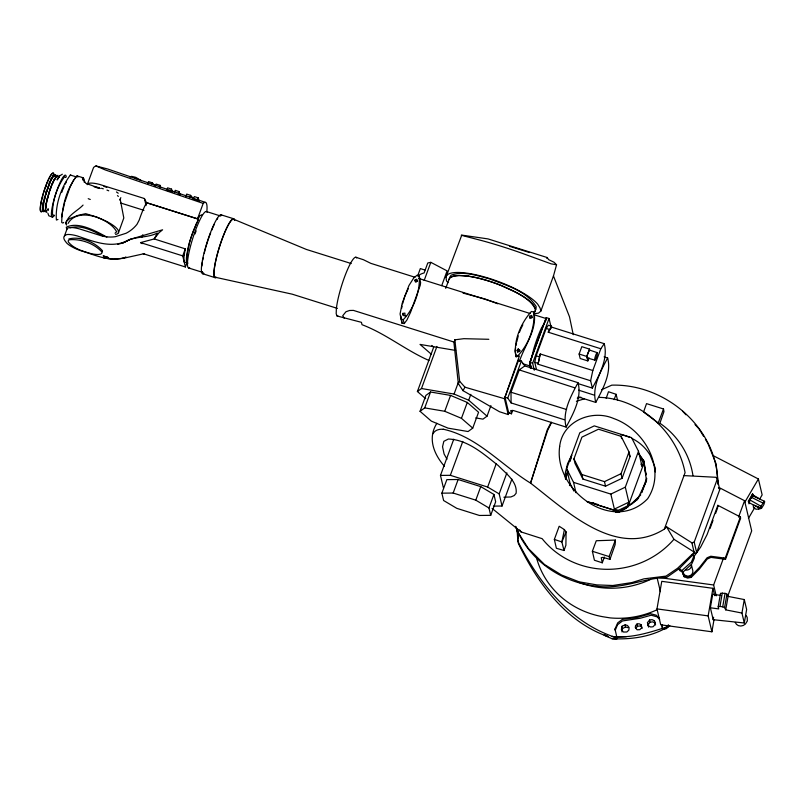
<?xml version="1.0" encoding="UTF-8"?>
<svg xmlns="http://www.w3.org/2000/svg" width="805" height="805" viewBox="0 0 805 805"><rect width="100%" height="100%" fill="white"/><g stroke="black" fill="none" stroke-linecap="round" stroke-linejoin="round"><path stroke-width="1.21" d="M566.076 531.884L565.895 545.247L564.013 550.499L556.366 548.275L554.353 539.431L559.183 526.249L564.396 529.62L566.076 531.884L561.87 541.946L564.013 550.499M565.261 478.12L565.402 472.424L567.606 463.569L571.651 455.389L570.182 461.335M655.34 471.941L655.451 468.389L650.279 455.459A45.513 43.208 -13.3 0 0 632.026 438.473M187.555 263.476L186.398 261.394L186.438 257.721L189.447 242.889A25.358 4.226 -72.5 0 1 193.109 231.488L198.433 219.141L146.51 202.689L145.745 204.198L146.51 202.689L144.407 198.533L99.961 184.536A16.784 4.468 20.2 0 0 87.252 184.677L93.481 167.722A26.595 7.668 11.1 0 1 95.966 165.951L107.659 168.99L205.627 202.478M48.008 210.427L48.119 208.757L47.988 210.025M615.382 540.075L615.121 544.703L609.948 559.374L602.985 557.372L601.244 557.684L602.271 562.806L594.422 560.24L592.379 551.284L596.274 540.739L615.382 540.075L609.103 556.577L609.948 559.374M68.073 223.458C77.371 206.543 109.369 218.165 116.624 231.729L115.014 233.239M45.623 208.495L46.559 201.693M45.462 208.908L45.694 206.523M45.603 209.008L45.684 207.982M535.969 309.271L536.18 306.554C526.309 290.756 506.093 285.322 489.601 278.882C477.274 275.773 463.62 270.591 451.072 275.199L449.633 277.453M509.062 412.241L508.186 414.555L499.452 411.717L462.996 390.646L458.337 383.663L454.01 343.353L454.835 339.811L463.861 338.684L488.836 339.297M45.543 208.565L46.982 200.234M517.706 536.039L517.977 533.594M604.122 635.226L612.042 638.727L616.66 639.049L616.831 637.862C570.866 623.452 538.867 583.051 517.856 541.312L517.524 529.64M42.383 207.549L42.504 206.493M621.993 631.965L622.054 626.24L625.213 624.791L627.467 625.465L629.108 627.518L628.836 630.104L626.874 631.985L623.473 632.056L621.369 629.56L622.054 626.24M616.66 639.049L616.771 636.946L612.112 636.463C630.637 638.476 648.488 632.891 665.816 627.286L668.522 624.821M184.184 255.024L185.311 248.866L154.228 238.944L140.543 242.607L142.163 243.663M530.304 368.247L529.871 362.351L546.283 317.633L549.05 318.508L551.244 327.796M62.086 214.371L62.398 212.49M115.628 234.436A26.495 7.044 20.2 0 0 118.496 232.695L118.285 230.482A26.495 7.044 20.2 0 0 106.451 221.345L96.459 216.958L85.702 213.677L78.337 215.267L69.703 218.568L66.312 221.365L65.628 223.237L66.654 225.068M102.305 251.834L102.497 250.737C94.779 242.114 80.289 235.925 68.868 238.964M713.985 619.8L711.902 631.794L660.734 624.801L656.981 608.902L661.77 581.331L712.938 588.324L714.669 595.66M711.902 631.794L708.148 615.895L712.938 588.324M710.372 607.775L718.684 608.912L718.181 606.779L720.525 593.295L725.053 593.335L726.935 594.12L728.062 596.394L744.293 599.564L746.638 609.506L744.293 622.99L713.19 619.689L710.372 607.775L712.717 594.291L721.028 595.428M713.19 619.689L713.612 617.244M718.181 606.779L719.962 606.437L722.306 592.963M744.293 622.99L741.948 613.048L725.728 609.868L724.591 607.604L722.709 606.819L725.053 593.335M724.591 607.604L726.935 594.12M725.728 609.868L728.062 596.394M741.948 613.048L744.293 599.564M519.396 361.526C524.387 345.637 537.569 329.517 533.946 312.018L531.421 311.485C521.107 322.654 512.785 341.39 516.136 356.786L519.406 355.921L504.423 398.686L508.186 414.555M401.655 308.305L402.077 306.071M515.613 347.629L514.948 351.061L516.136 356.786M516.065 345.345L516.508 343.061M46.157 203.675L49.98 189.769M564.396 529.62L561.87 541.946L554.353 539.431M530.505 361.918L533.665 349.239A30.882 5.152 -72.5 0 1 541.383 328.188L546.454 319.434M62.559 211.554L64.662 202.759M565.694 479.086L566.982 472.958M43.037 203.212L43.319 201.884M516.77 341.833L518.239 335.927M536.442 369.415L534.762 362.29L536.15 355.8L546.192 328.44L548.356 325.23L551.415 326.186L551.636 327.132L548.225 332.203L600.802 348.756L604.223 343.685L551.636 327.132M590.618 380.755L538.042 364.202L540.236 353.969L592.812 370.521L590.618 380.755L592.359 388.101L578.02 383.593M538.042 364.202L540.236 353.969M511.467 413.79L510.722 410.53L513.57 410.58L566.146 427.103C562.021 411.888 571.067 395.839 578.01 382.687L524.8 365.923L521.358 361.032L518.601 360.167L504.997 397.227L508.71 412.925L511.467 413.79L512.745 410.319M578.071 396.875L595.77 402.42C591.645 387.195 600.701 371.155 607.634 358.004L604.092 356.877M760.504 508.639L761.017 506.265L764.267 501.193L764.75 501.666L763.834 504.634L761.6 508.237L760.504 508.639L749.757 503.024L748.388 501.173L752.564 493.918L753.611 495.407L758.441 498.184M628.806 502.491L627.699 507.351L627.457 505.993L628.866 502.169L625.314 487.166L638.486 451.283L631.563 437.618L594.271 425.875L579.791 432.798L566.619 468.691L570.161 483.684L573.895 491.05M47.807 196.682L46.851 200.405M565.774 479.156L567.827 470.845M47.042 200.395L47.857 197.255M402.56 303.847L404.774 296.28L408.256 288.673M47.968 188.068L50.695 181.236M44.215 198.01L44.607 196.501M47.284 198.714C49.88 191.097 51.319 181.377 57.547 175.993M50.715 187.535L50.021 189.849M45.815 194.538L48.421 186.81M447.962 282.636L446.523 280.935L445.96 277.151L461.768 235.11L488.021 238.914L547.068 257.499L548.718 259.683L554.011 262.229L556.557 264.754L553.599 275.491L540.91 311.002L538.535 313.135L533.846 313.799M436.884 423.289C427.334 438.192 433.865 454.111 444.42 466.246M45.422 195.917L43.802 202.588L43.239 210.055M750.069 500.046L748.962 503.819L748.388 501.173L753.611 495.407L753.198 496.544L752.564 493.918L750.069 500.046L761.017 506.265M64.984 201.592L69.954 187.344L73.688 179.877M45.815 192.385L46.298 190.855M48.803 193.351L49.377 191.56M570.574 458.759L571.651 455.389M48.209 195.253L49.497 191.801M443.293 429.226C477.415 436.692 501.696 465.461 530.555 483.121C566.549 510.823 616.177 559.284 664.356 529.106L685.075 472.646C677.408 432.436 640.398 398.304 598.96 397.348M46.066 203.927L46.257 203.353M606.175 398.314L608.489 391.743L616.087 394.299L617.616 400.397M641.535 492.68L646.646 478.281L646.445 480.716L641.625 492.71M50.222 189.618L51.359 186.519M417.906 275.26L420.321 268.578L424.939 270.057M441.724 285.624L447.087 270.882L430.826 262.339L427.787 262.953L424.114 272.955A76.525 20.356 20.2 0 0 417.976 276.216M64.43 236.046L66.976 229.113A16.784 4.468 20.2 0 1 79.675 228.972L101.199 235.744A32.502 30.862 -13.4 0 0 115.306 236.71L126.154 233.239A32.502 30.862 -13.4 0 0 137.011 224.293L139.215 220.037A25.358 4.307 -71.9 0 1 145.735 204.208M118.496 232.695L123.809 217.984L120.176 199.087M122.501 258.486L144.528 253.595L143.24 253.706L185.381 266.968L182.735 255.879L185.311 248.866M95.966 165.951L105.314 169.956L203.192 203.413L197.517 218.859L198.1 220.047L197.467 221.244M185.381 266.968L187.082 262.319M424.175 280.462L430.826 262.339M445.718 288.361L448.747 280.12A45.996 12.236 20.2 0 1 497.862 284.225A45.996 12.236 20.2 0 1 534.279 312.441M425.664 398.696L417.403 391.512L433.704 347.096L431.822 345.466M417.403 391.512L421.478 388.523L436.924 346.442M420.049 411.305L425.875 395.426L430.544 392.005L450.579 395.406L467.282 402.44L478.573 412.241L472.736 428.129L468.077 431.54L448.033 428.149L431.329 421.116L420.049 411.305L424.718 407.894L430.544 392.005M424.718 407.894L444.752 411.285L450.579 395.406M421.478 388.523L454.07 394.048L458.367 382.355M443.334 487.538L440.476 475.423L453.768 439.188M472.736 428.129L461.456 418.328L467.282 402.44M475.725 417.916L482.97 419.143L487.045 416.155L468.691 400.206L470.834 394.359M441.875 493.163L446.845 479.639L458.136 479.508L480.756 486.633L493.928 494.461L495.659 501.807L490.698 515.341L479.408 515.462L456.787 508.337L443.615 500.519L441.875 493.163L453.165 493.042L475.795 500.167L488.957 507.985L490.698 515.341M440.476 475.423L450.347 475.312L462.795 441.412M453.165 493.042L458.136 479.508M487.045 416.155L490.909 405.629M564.406 419.757L511.095 402.923L507.754 398.103L521.358 361.032M475.795 500.167L480.756 486.633M546.283 317.643L529.871 362.351L531.24 368.157L529.881 362.351L532.638 363.216L534.289 370.189M532.638 363.216L549.05 318.508M493.395 506.114L502.038 506.023L499.17 493.898L487.649 487.055L496.232 463.68M548.225 332.203L551.415 326.186M488.957 507.985L493.928 494.461M499.17 493.898L506.888 472.857M502.038 506.023L511.9 479.136M588.978 357.762L587.821 360.912L580.174 358.507L579.117 354.029L581.814 346.683L589.461 349.088L589.693 350.105L597.401 352.731A4.065 0.674 -72.5 0 1 595.801 358.96L594.694 360.087A4.065 0.674 -72.5 0 1 596.294 353.858L597.401 352.731M587.821 360.912L586.765 356.444L589.461 349.088M592.812 370.521L600.802 348.756M573.935 458.89L581.924 437.125L598.477 429.206L621.098 436.33L629.007 451.947L630.084 456.516L622.094 478.281L605.551 486.2L582.931 479.076L575.022 463.459L573.935 458.89L581.854 474.507L582.931 479.076M569.467 485.596L570.161 483.684M622.094 478.281L621.017 473.712L629.007 451.947M640.971 464.183L642.038 466.276L643.437 462.452L639.09 453.869L639.633 455.137M628.121 506.194L643.829 463.449L643.437 462.452M515.582 526.601C528.503 560.049 561.88 583.021 597.199 586.201C621.148 589.763 643.225 578.242 666.812 577.326L679.34 568.551L694.353 553.337L696.657 552.572L694.182 542.107L717.285 479.156L715.987 477.295L684.119 475.604M696.657 552.572L719.761 489.621L717.285 479.156M682.65 573.381L684.22 576.772L687.611 578.081L691.243 577.356L699.404 569.055L707.203 559.073L710.986 557.382L725.516 559.334L740.64 518.148L740.359 516.961L717.849 505.329L707.132 534.45L700.642 547.118L693.608 557.05M716.198 595.841L713.633 584.983L723.514 558.066M738.547 517.102L744.565 500.71L718.996 487.508M725.516 559.334L725.235 558.147L740.359 516.961M727.64 596.425L751.689 530.877L744.565 500.71M120.82 197.658L119.814 200.053M511.095 402.923L510.994 392.236L519.255 369.918L524.8 365.923M710.01 528.523L712.999 520.422M715.565 513.469L717.708 507.683M61.834 192.254L62.549 190.362M194.981 233.963L196.138 230.864M614.094 399.622L616.087 394.299M602.271 562.806L604.434 557.02M658.188 423.108L663.511 408.98L646.536 403.627L643.537 412.039L659.627 423.983L663.944 411.667L663.511 408.98M147.607 183.932L148.502 181.578L152.427 182.866L154.852 185.683M151.833 184.436L152.427 182.866M155.244 186.428L156.13 184.073L160.054 185.361L160.648 187.656M159.46 186.931L160.054 185.361M170.66 191.479L171.546 189.125L167.621 187.837L166.736 190.191L169.674 191.157M174.333 192.677L175.228 190.332L179.143 191.61L179.978 194.85M178.257 193.965L179.143 191.61M185.683 196.732L186.69 194.086L190.614 195.363L193.039 198.191M189.618 198.02L190.614 195.363M193.321 199.227L194.317 196.581L198.241 197.859L199.127 201.31M197.235 200.515L198.241 197.859M519.376 332.475L520.231 330.332M62.911 189.417L64.058 186.599M45.825 187.012L46.308 186.166M201.783 214.704L199.7 215.881L197.859 219.151L198.433 219.141M534.56 312.169L535.567 309.754C529.71 296.29 513.268 291.611 501.113 285.493A45.875 12.216 20.2 0 0 468.591 276.196M51.872 184.959L52.496 183.48M53.07 181.99L50.252 188.783M52.154 184.546L52.728 183.188M142.767 235.13L141.962 237.022L142.837 235.05M49.165 183.037L49.709 181.769M693.87 556.265L691.354 562.111L681.775 570.624L682.791 572.295L691.737 564.003L694.363 558.127L693.87 556.265L691.968 555.078M659.677 619.397L657.142 616.841L651.185 615.211L640.398 618.22L622.436 620.957L617.536 624.761L615.262 630.235L614.99 629.017L617.707 622.859L622.285 619.407L636.976 617.536L650.541 613.732L656.166 615.171L659.476 618.331M52.526 183.218L56.068 176.698M196.833 222.552C191.892 235.221 185.643 248.896 187.022 262.692L187.907 263.084M51.178 180.219L52.466 177.875M520.664 329.255L522.837 324.787M551.526 422.524L547.621 430.413L530.555 483.121L547.229 429.92L551.254 422.192M65.195 184.114L66.372 181.829M54.066 180.3L55.153 178.318M51.158 178.66L51.681 177.684M54.841 178.63L53.563 180.984M458.337 383.663L459.645 381.288L454.835 339.811M58.634 177.241L57.085 179.968L58.775 177.281M57.678 178.881L58.161 178.016M462.996 390.646L464.948 387.195L459.645 381.288M744.665 502.491L758.39 478.995L713.22 455.65M748.429 518.38L754.667 507.703M759.648 499.16L762.144 494.884L758.39 478.995M52.889 177.191L55.082 175.299M566.146 427.103C573.08 413.951 582.136 397.912 578.01 382.687M592.359 388.101C599.292 374.949 608.349 358.909 604.223 343.685M595.77 402.42C602.704 389.268 611.76 373.218 607.634 358.004M448.828 279.657L450.357 277.443L453.929 276.085L459.051 275.491L468.621 276.216M638.747 497.732L631.583 504.252M52.989 175.53L53.412 174.916M198.624 217.32L197.517 218.859L146.51 202.689M648.629 627.115L647.965 625.052L649.937 622.305L649.615 619.981L652.08 619.659L654.415 620.725L655.451 624.177L653.046 626.753L650.702 627.004L648.317 625.747L647.451 622.607L649.615 619.981M546.565 258.194L547.068 257.499M635.849 628.333L637.359 626.33L639.573 625.948L641.424 626.733L642.068 628.494M404.231 323.57L406.928 319.998L410.57 312.29L420.24 285.292L420.623 282.686L419.284 276.175L417.101 275.199L413.69 278.037L408.94 285.534L402.138 303.415L400.075 313.97L401.997 323.177L404.231 323.57L403.194 319.776L400.86 318.8M55.273 177.945L57.236 176.003M517.142 350.286L518.199 348.957L520.151 350.507L518.128 351.664L517.142 350.286L517.816 352.51M59.912 175.5L59.51 175.983L62.337 174.212M45.15 211.041C38.7 215.609 45.734 194.438 46.056 192.506C47.284 190.222 52.637 169.714 56.169 175.601M637.007 624.026L635.558 625.646L635.286 627.578L637.087 629.782L639.864 629.671L641.867 627.528L641.032 624.71L639.049 623.764L637.007 624.026L637.359 626.33M664.356 529.106L666.5 526.772L691.928 542.862L694.353 553.337L694.343 552.19L673.946 539.29L666.5 526.772M129.846 176.909L131.607 176.355L135.804 177.362L141.358 180.672M669.368 625.877C652.875 636.745 631.623 639.653 612.042 638.727M682.368 572.184L683.717 575.303L687.329 576.883L690.942 576.3L699.615 567.263L707.092 557.764L710.795 556.245L725.235 558.147M753.239 505.299L753.52 507.633L755.996 509.203L758.924 509.082L760.383 507.633M403.194 319.776C413.951 308.647 420.24 291.501 419.284 276.175M694.343 552.19L677.579 568.26L666.027 576.108L644 578.835L631.865 582.568L612.836 585.507L596.887 584.903L579.147 581.834L561.568 575.012L544.552 564.547L528.392 548.557L518.5 533.091L515.663 526.329M629.44 505.691L640.75 494.894M74.784 178.297L75.922 177.211M44.959 210.427C39.616 211.343 46.056 195.484 46.277 192.546C48.199 189.195 50.997 173.971 55.636 176.084M45.04 210.377L43.953 210.98L43.44 210.507M83.066 205.084C77.511 210.991 67.68 215.005 65.99 223.448L66.543 224.243M669.83 625.727L666.158 628.755L662.736 629.389L664.88 628.282M589.693 350.105L588.113 352.761A4.065 0.674 -72.5 0 0 587.046 356.927L587.107 357.903L595.076 360.197M63.696 222.462L62.881 223.045L61.703 222.482C61.945 206.503 66.724 188.108 77.018 175.882L83.157 177.774L84.042 179.072L84.223 182.262M57.96 219.433L56.41 220.047C55.143 204.832 61.21 187.273 70.317 175.057L75.579 176.667M69.954 227.875C81.315 224.293 93.742 231.256 103.694 236.429M122.913 258.163C108.303 261.766 94.316 254.611 80.641 250.667A16.784 4.468 20.2 0 1 65.809 241.852A35.983 9.569 20.2 0 1 67.077 234.527A16.784 4.468 20.2 0 1 77.129 235.905C92.454 241.077 109.55 248.403 125.64 241.49C135.341 236.026 147.546 238.099 157.297 233.048L154.228 238.944L159.058 232.685L162.6 229.797L130.299 239.296L123.034 242.919L117.812 244.318M130.299 239.296L123.034 242.919M622.426 628.695L625.485 626.954L627.981 627.648M56.984 175.762L57.719 175.51M57.276 175.601L57.95 175.359M638.979 454.191L643.879 461.044L646.445 480.716L637.419 499.623L619.206 512.081L615.493 512.342L618.924 511.698L626.602 507.895L619.206 512.081L616.871 512.423M47.012 212.087L45.754 211.856L45.442 209.874M581.854 474.507L604.475 481.632L621.017 473.712M566.619 468.691L573.542 482.356L610.834 494.099L625.314 487.166M610.834 494.099L614.386 509.092L628.866 502.169M614.386 509.092L618.361 510.35L627.457 505.993M415.048 280.029L416.527 279.335L417.543 281.217L415.239 281.76L415.048 280.029L416.064 282.183M601.667 389.69L611.78 385.152C665.886 383.613 717.899 428.612 717.849 483.966M53.754 215.016L52.526 215.146C52.033 202.045 56.652 187.444 64.46 176.848L65.487 177.482M576.39 401.262L584.37 398.837M529.519 316.264L531.542 315.449L532.196 317.361L530.183 318.176L529.519 316.264L529.881 318.146M691.928 542.862L694.182 542.107M82.975 180.189L82.452 178.006L83.157 177.774M125.771 257.258L122.4 258.355L113.183 259.17L103.634 257.892M123.98 257.842L126.103 257.187M577.296 398.163L580.858 397.177M649.937 622.305L652.593 621.842L654.737 622.768L655.572 624.881M185.553 262.551L184.194 261.917M402.842 313.397L404.925 313.125L404.985 315.268L402.903 315.258L402.842 313.397L403.768 315.691L405.79 315.983M626.411 636.654L616.771 636.946L617.133 638.425M503.88 497.208L510.873 496.967L514.244 495.528L516.126 493.254C517.555 481.39 505.5 473.219 498.255 465.552C483.614 454 467.856 439.731 448.375 439.017L443.827 441.321L442.539 446.745L444.098 454.01L447.006 459.192M598.457 504.644L586.885 501.565M556.557 264.754L551.204 263.869L521.64 253.122A49.246 3.934 18.3 0 0 482.235 240.715L461.275 235.251M94.205 186.881L98.945 187.625M659.335 577.567L713.633 584.983M719.962 606.437L722.709 606.819M656.981 608.902L708.148 615.895M515.804 355.307L517.947 355.649C528.603 344.58 535.053 327.464 533.946 312.018M455.63 350.427L420.029 344.409L431.329 354.23M215.287 277.262L292.225 294.177L337.416 308.406M96.509 187.635L100.172 188.491L85.823 183.319L82.452 178.006M463.046 293.09L485.063 298.997L497.721 303.767M464.948 387.195L504.423 398.686M107.357 257.057L103.11 255.92L108.625 257.64M90.573 253.515C82.663 251.15 73.597 248.705 68.345 241.923L68.224 240.675L69.24 239.759C80.762 238.713 94.074 243.321 101.893 251.965L101.833 253.162L100.796 254.078L98.824 254.44A17.68 4.699 20.1 0 1 90.583 253.515M509.686 246.35L529.459 252.518M356.655 257.942A30.882 5.152 -72.5 0 0 345.949 273.368A30.882 5.152 -72.5 0 0 336.359 308.929L336.188 313.769L337.064 315.973L361.455 322.332L362.009 324.697C385.726 333.632 405.73 350.296 428.964 360.479M101.511 188.279L103.322 188.813M52.426 217.038L48.843 215.81L47.898 213.265M510.994 392.236L566.599 409.524M220.932 214.774L233.792 218.809M206.372 211.524L220.741 216.052M414.907 277.232L370.853 263.366L363.458 259.733L355.75 257.228M418.479 278.359L530.364 313.588M533.936 314.715L545.83 318.458M351.201 263.537L306.403 249.459L233.531 219.181M546.192 328.44L549.252 329.406M120.569 202.981L143.974 210.347M579.117 354.029L586.765 356.444M536.15 355.8L539.209 356.766M534.762 362.29L537.81 363.256M140.543 242.607L182.735 255.879M454.624 342.246L353.445 310.398L349.551 310.489L345.979 311.726L342.759 315.691L344.178 318.196M522.717 363.689L529.75 365.903M188.642 267.974L203.011 272.493M504.997 397.227L507.754 398.103M587.258 501.726L618.924 511.698L618.361 510.35M450.347 475.312L487.649 487.055M202.81 273.77L215.247 277.705M592.379 551.284L609.103 556.577M578.674 390.173L594.03 395.064M618.924 511.698L596.012 504.413L592.772 502.541M492.076 508.398L521.077 531.934L542.127 538.666A84.515 80.238 -13.3 0 0 673.946 539.29M519.255 369.918L574.589 387.758M194.297 199.549L196.259 200.193M70.317 175.057L71.082 175.319M134.677 178.157L136.538 178.801M103.815 186.317L106.763 187.374M88.218 198.684L90.261 199.479M754.275 505.268L760.604 507.844M106.954 190.081L108.735 190.795M454.07 394.048L468.691 400.206M444.752 411.285L461.456 418.328M752.745 495.83L764.267 501.193M751.498 497.349L762.738 502.954M604.505 634.612L608.077 636.604C565.593 621.812 537.207 582.478 518.35 543.375L518.158 541.01M682.791 572.295L679.581 570.473L679.34 568.551L681.775 570.624M106.864 237.073C95.855 231.116 78.377 221.144 66.282 227.221L66.845 229.526M77.018 175.882L77.934 177.11M116.473 191.962L118.234 193.23M117.439 195.605L118.385 196.39M682.63 411.224L685.93 414.776M695.007 424.537L699.122 428.974L703.55 436.26M45.825 211.262L46.368 211.765L45.603 209.451M519.617 529.911L521.077 531.934M641.052 457.109L643.879 461.044L646.053 474.588M718.432 487.709L719.761 489.621M705.442 439.389L707.967 443.555L716.148 463.992L718.07 483.966M518.199 348.957L519.658 351.604M757.626 506.677L758.924 509.082M628.957 454.282L630.084 456.516M640.679 457.21L643.829 463.449L645.992 474.859M416.527 279.335L417.413 281.337M553.448 275.934L569.487 316.768L573.261 334.689M683.717 575.303L684.22 576.772M690.942 576.3L691.243 577.356M540.91 311.002L540.024 307.933L537.71 304.189A50.061 13.313 20.2 0 0 486.391 277.534A50.061 13.313 20.2 0 0 445.96 277.151M171.546 189.125L172.381 192.335M530.042 364.152L530.968 367.774M657.252 578.443L660.412 591.675M144.407 198.533L146.087 205.587M717.849 505.329L718.13 506.526M638.486 451.283L642.038 466.276M621.098 436.33L621.641 438.614M604.475 481.632L605.551 486.2M573.542 482.356L575.998 492.741M614.99 629.017L616.58 635.97M401.997 323.177L400.88 315.973M647.451 622.607L647.965 625.052M641.032 624.71L641.424 626.733M45.704 210.83L45.533 209.32M661.851 624.549L662.404 628.041L661.881 624.569M654.415 620.725L654.737 622.768M625.213 624.791L625.485 626.954M531.542 315.449L531.763 317.955M517.696 535.104L517.977 538.646M517.856 541.312L517.011 528.412L517.243 531.984M45.573 210.196L45.623 210.94M56.028 175.41L56.068 176.104M42.263 209.934L42.303 210.638M42.252 211.353A20.316 3.391 -72.5 0 1 43.681 192.486A20.316 3.391 -72.5 0 1 53.794 173.467M53.593 173.578A20.155 3.361 -72.5 0 0 46.63 183.631L45.161 187.565A20.155 3.361 -72.5 0 0 41.81 211.413M54.509 215.327A21.946 3.663 -72.5 0 1 55.102 195.846A21.946 3.663 -72.5 0 1 66.282 177.04M61.764 216.857A22.802 3.834 -72.4 0 1 62.055 214.442M184.204 261.877A26.243 4.377 -72.6 0 1 184.234 254.944M203.896 273.358A30.882 5.152 -72.5 0 1 206.583 243.935A30.882 5.152 -72.5 0 1 221.737 215.317M202.608 272.251A29.584 4.941 -72.5 0 1 202.286 271.758M201.934 265.972A29.584 4.941 -72.5 0 1 202.397 262.269M202.739 260.186A29.584 4.941 -72.5 0 1 203.172 257.962M204.249 253.193A29.584 4.941 -72.5 0 1 204.883 250.677M205.114 249.832A29.584 4.941 -72.5 0 1 205.577 248.111M205.828 247.246A29.584 4.941 -72.5 0 1 207.962 240.303M208.254 239.447A29.584 4.941 -72.5 0 1 208.837 237.747M209.139 236.901A29.584 4.941 -72.5 0 1 210.648 232.806M211.574 230.472A29.584 4.941 -72.5 0 1 214.341 224.253M216.907 219.564A29.584 4.941 -72.5 0 1 217.692 218.397M216.324 277.373A30.882 5.152 -72.5 0 1 219.916 245.334A30.882 5.152 -72.5 0 1 234.708 220.5M189.658 267.743A29.584 4.941 -72.5 0 1 192.757 238.381A29.584 4.941 -72.5 0 1 207.086 212.258M203.192 203.413A39.676 6.621 -72.5 0 1 206.855 211.474M215.77 277.262A30.439 5.082 -72.5 0 1 219.956 245.475A30.439 5.082 -72.5 0 1 234.265 219.936M656.9 609.828A86.95 82.553 -13.3 0 1 610.2 617.898L604.716 617.033A86.95 82.553 -13.3 0 1 536.553 557.976M650.571 579.409A88.258 83.79 -13.3 0 1 577.255 581.703M683.173 572.114A4.88 4.629 -13.3 0 0 688.537 576.098A4.88 4.629 -13.3 0 0 692.843 570.886L691.425 564.869A4.88 4.629 -13.3 0 1 686.031 570.111M735.247 622.396A6.5 5.907 -39 0 0 745.39 624.056L747.342 620.937L747.221 617.666A6.5 5.907 -39 0 0 745.873 615.402M433.05 433.734A51.248 19.682 43.8 0 1 443.324 429.276M660.16 423.41A84.515 80.238 -13.3 0 1 692.954 475.554M620.957 434.68A45.513 43.208 -13.3 0 1 629.913 437.497M338.07 316.154A30.882 5.152 -72.5 0 1 337.064 315.973M559.686 446.403C553.226 489.732 612.977 534.651 647.683 498.687C667.184 468.993 644.543 429.387 613.802 418.56C591.987 408.97 562.293 421.166 559.686 446.403M59.147 176.828L58.624 177.452L59.107 176.899"/></g></svg>
